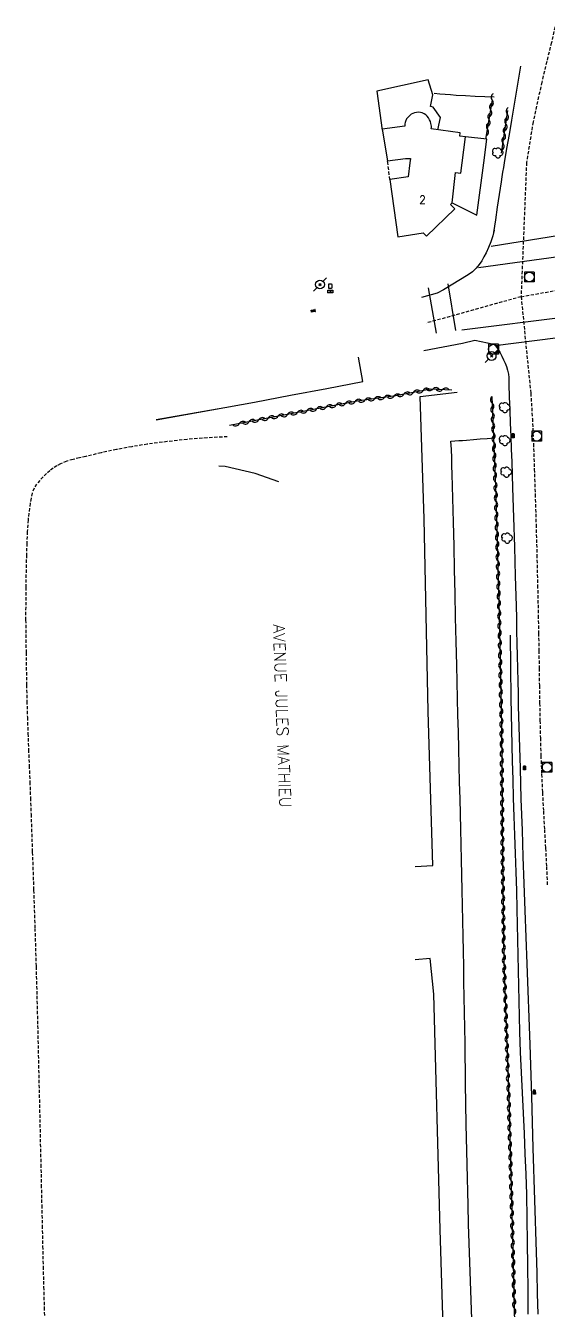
# Model space of a CAD drawing. Header units: millimetres. Extents: x 146000 to 147001, y 141999 to 143000.
# Drawn here: x 146763.7 to 146843.3, y 142496.2 to 142691.9 of the extents above; entities that cross this region are included whole.
import ezdxf
from ezdxf.enums import TextEntityAlignment as Align

# ---------------------------------------------------------------- set-up
doc = ezdxf.new("R2010")
doc.units = ezdxf.units.MM
doc.linetypes.add('DASHED', pattern=[0.75, 0.5, -0.25])
doc.layers.get('0').update_dxf_attribs({"linetype": 'CONTINUOUS'})
for name, color, linetype in [('W0001', 6, 'DASHED'), ('W0014', 7, 'CONTINUOUS'), ('W0017', 7, 'CONTINUOUS'), ('W0020', 2, 'CONTINUOUS'), ('W0070', 7, 'DASHED'), ('W0071', 7, 'CONTINUOUS'), ('W0101', 7, 'CONTINUOUS'), ('W0104', 1, 'CONTINUOUS'), ('W0112', 1, 'DASHED'), ('W0300', 7, 'CONTINUOUS'), ('W0310', 3, 'CONTINUOUS'), ('W0401', 7, 'CONTINUOUS'), ('W0420', 7, 'CONTINUOUS'), ('W0438', 7, 'CONTINUOUS'), ('W0473', 7, 'CONTINUOUS'), ('W0515', 5, 'CONTINUOUS'), ('W0989', 7, 'CONTINUOUS'), ('W0991', 7, 'CONTINUOUS')]:
    doc.layers.add(name, color=color, linetype=linetype)
doc.styles.get("Standard").update_dxf_attribs({"font": 'romans.shx', "width": 0.85})

# ---------------------------------------------------------------- blocks, each defined once
blk = doc.blocks.new('T420')
for p, q in [((0.75, 0.75), (-0.75, 0.75)), ((-0.75, 0.75), (-0.75, -0.75)), ((0.75, 0.75), (0.75, -0.75)), ((0.75, -0.75), (-0.75, -0.75))]:
    blk.add_line(p, q)
blk.add_ellipse((0, 0), major_axis=(-0.53, 0.53), ratio=1, start_param=3.926991, end_param=10.210176)
blk = doc.blocks.new('T438')
for p, q in [((-0.4, 0.2), (0.4, 0.2)), ((-0.4, -0.2), (-0.4, 0.2)), ((0.15, 1.1), (-0.3, 1.1)), ((-0.3, 1.1), (-0.3, 0.5)), ((-0.3, 0.5), (0.15, 0.5)), ((0.3, 0.65), (0.3, 0.95)), ((0.4, 0.2), (0.4, -0.2))]:
    blk.add_line(p, q)
at = {"flags": 128}
for points in [[(-0.4, -0.2), (0.4, 0.2)], [(0.4, -0.2), (-0.4, -0.2)]]:
    blk.add_lwpolyline(points, dxfattribs=at)
for centre, major_axis, start_param, end_param in [((0.15, 0.95), (0.106, -0.106), 0.785398, 2.356194), ((0.15, 0.65), (0.106, 0.106), 3.926991, 5.497787)]:
    blk.add_ellipse(centre, major_axis=major_axis, ratio=1, start_param=start_param, end_param=end_param)
blk = doc.blocks.new('T473')
for p, q in [((-0.166667, 0.166667), (0.166667, -0.166667)), ((-0.166667, -0.166667), (0.166667, 0.166667)), ((0.500001, 0.500001), (1.000002, 1.000002)), ((-1.000002, -1.000002), (-0.500001, -0.500001))]:
    blk.add_line(p, q)
blk.add_ellipse((0, 0), major_axis=(0.471405, 0.471405), ratio=1, start_param=5.4977871438, end_param=11.780972451)
blk = doc.blocks.new('T401')
for p, q in [((-0.3, 0.3), (0, 0.3)), ((-0.3, -0.25), (-0.3, 0.3)), ((-0.3, 0.15), (0, 0.15)), ((-0.3, 0), (0, 0)), ((0, 0.3), (0, -0.25)), ((-0.3, -0.15), (0, -0.15)), ((-0.3, -0.25), (-0.3, -0.3)), ((-0.3, -0.3), (0, -0.3)), ((0, -0.3), (0, -0.25))]:
    blk.add_line(p, q)
blk = doc.blocks.new('T300')
for p, q in [((-0.8, 0.51), (-0.86, 0.34)), ((-0.86, 0.34), (-0.86, 0.17)), ((-0.86, 0.17), (-0.74, 0.06)), ((-0.69, 0.63), (-0.8, 0.51)), ((-0.8, -0.06), (-0.74, 0.06)), ((-0.74, 0.06), (-0.69, 0.11)), ((-0.57, 0.69), (-0.69, 0.63)), ((-0.46, 0.69), (-0.57, 0.69)), ((-0.29, 0.63), (-0.46, 0.69)), ((-0.29, 0.63), (-0.17, 0.74)), ((-0.23, 0.57), (-0.29, 0.63)), ((-0.17, 0.74), (-0.06, 0.8)), ((-0.06, 0.8), (0.06, 0.8)), ((0.06, 0.8), (0.23, 0.74)), ((0.23, 0.74), (0.34, 0.63)), ((0.34, 0.63), (0.4, 0.51)), ((0.46, 0.46), (0.34, 0.46)), ((0.4, 0.51), (0.4, 0.46)), ((0.57, 0.4), (0.46, 0.46)), ((0.57, 0.4), (0.69, 0.29)), ((0.69, 0.29), (0.74, 0.17)), ((0.74, 0.06), (0.69, -0.17)), ((0.74, 0.17), (0.74, 0.06)), ((-0.8, -0.17), (-0.8, -0.06)), ((-0.8, -0.23), (-0.8, -0.17)), ((-0.74, -0.34), (-0.8, -0.23)), ((-0.69, -0.4), (-0.74, -0.34)), ((-0.51, -0.46), (-0.69, -0.4)), ((-0.4, -0.46), (-0.51, -0.46)), ((-0.4, -0.46), (-0.34, -0.46)), ((-0.34, -0.46), (-0.34, -0.4)), ((-0.34, -0.51), (-0.34, -0.46)), ((-0.29, -0.63), (-0.34, -0.51)), ((-0.17, -0.74), (-0.29, -0.63)), ((-0.06, -0.8), (-0.17, -0.74)), ((0.06, -0.8), (-0.06, -0.8)), ((0.17, -0.74), (0.06, -0.8)), ((0.23, -0.69), (0.17, -0.74)), ((0.29, -0.46), (0.23, -0.46)), ((0.29, -0.63), (0.23, -0.69)), ((0.46, -0.4), (0.29, -0.46)), ((0.34, -0.51), (0.29, -0.63)), ((0.34, -0.51), (0.34, -0.46)), ((0.57, -0.34), (0.46, -0.4)), ((0.63, -0.29), (0.57, -0.34)), ((0.69, -0.17), (0.63, -0.29))]:
    blk.add_line(p, q)
blk = doc.blocks.new('t310o')
at = {"color": 0, "linetype": 'Continuous'}
for centre, start, end in [((-0.5, 0.38), 216.8699, 323.1304), ((0.5, -0.37), 36.8699, 143.1303)]:
    blk.add_arc(centre, 0.625, start, end, dxfattribs=at)

msp = doc.modelspace()

# ---------------------------------------------------------------- linework, layer by layer
at = {"layer": 'W0001'}
for points in [[(146859.01, 142750.95), (146854.46, 142733.7), (146853.35, 142729.63), (146852.25, 142725.56), (146851.18, 142721.49), (146850.16, 142717.4), (146848.88, 142711.9), (146847.67, 142706.39), (146846.49, 142700.87), (146845.31, 142695.36), (146843.92, 142689.32), (146842.45, 142683.28), (146841.12, 142677.21), (146840.13, 142671.07), (146840.12, 142671.05), (146840.12, 142671.04), (146840.12, 142671.02), (146840.12, 142671)], [(146840.12, 142671), (146839.29, 142650.57)], [(146839.29, 142650.57), (146860.38, 142654.38)], [(146839.29, 142650.57), (146824.82, 142646.55)], [(146839.29, 142650.57), (146840.77, 142635.86), (146841.01, 142632.01), (146841.17, 142628.16), (146841.31, 142624.3), (146841.43, 142620.45), (146841.58, 142615.83), (146841.7, 142611.21), (146841.81, 142606.58), (146841.91, 142601.96), (146841.96, 142599.3), (146842.01, 142596.63), (146842.04, 142593.96), (146842.08, 142591.3), (146842.12, 142588.63), (146842.17, 142585.96), (146842.23, 142583.3), (146842.31, 142580.63), (146842.42, 142577.8), (146842.55, 142574.98), (146842.7, 142572.16), (146842.86, 142569.33), (146843.02, 142566.51), (146843.17, 142563.69), (146843.3, 142560.87)]]:
    msp.add_lwpolyline(points, dxfattribs=at)
at = {"layer": 'W0014'}
for points in [[(146836.77, 142671), (146837.14, 142673.16), (146837.51, 142675.32), (146837.89, 142677.48), (146837.89, 142677.48), (146839.24, 142685.73), (146839.24, 142685.73), (146839.24, 142685.73)], [(146835.15, 142660.38), (146835.42, 142662.31), (146835.7, 142664.24), (146836, 142666.17), (146836.3, 142668.1), (146836.42, 142668.83), (146836.53, 142669.55), (146836.65, 142670.28), (146836.77, 142671)], [(146835.2, 142660.72), (146834.96, 142659.83), (146834.67, 142658.95), (146834.33, 142658.09), (146833.95, 142657.25), (146833.63, 142656.64), (146833.3, 142656.04), (146832.91, 142655.46), (146832.46, 142654.93), (146831.88, 142654.38), (146831.24, 142653.9), (146831.24, 142653.9), (146831.24, 142653.9), (146831.24, 142653.9), (146831.24, 142653.9), (146831.24, 142653.9), (146827.47, 142651.6), (146826.47, 142651.13), (146824.1, 142650.45)], [(146824.48, 142642.38), (146830.37, 142643.5), (146830.37, 142643.5), (146830.37, 142643.5), (146830.37, 142643.5), (146830.37, 142643.5), (146830.37, 142643.5), (146830.37, 142643.5), (146832.25, 142643.95), (146832.25, 142643.95), (146835.14, 142643.35), (146835.14, 142643.35), (146835.14, 142643.35), (146835.14, 142643.35), (146835.14, 142643.35), (146835.14, 142643.35), (146835.46, 142643.01), (146835.81, 142642.54), (146836.11, 142642.03), (146836.37, 142641.5), (146836.61, 142640.97), (146836.84, 142640.44), (146837.05, 142639.91), (146837.22, 142639.36), (146837.36, 142638.79), (146837.38, 142638.6), (146837.4, 142638.4), (146837.41, 142638.2), (146837.41, 142638.01), (146837.41, 142637.81), (146837.41, 142637.62), (146837.41, 142637.42), (146837.41, 142637.22), (146837.49, 142635.25), (146837.56, 142633.27), (146837.64, 142631.3), (146837.72, 142629.33), (146837.79, 142627.35), (146837.87, 142625.38), (146837.94, 142623.4), (146838, 142621.43), (146838.15, 142616.94), (146838.28, 142612.45), (146838.4, 142607.96), (146838.52, 142603.47), (146838.57, 142601.55), (146838.61, 142599.64), (146838.65, 142597.73), (146838.69, 142595.81), (146838.74, 142593.9), (146838.78, 142591.99), (146838.83, 142590.07), (146838.87, 142588.16), (146839, 142583.44), (146839.14, 142578.72), (146839.28, 142574), (146839.44, 142569.28), (146839.57, 142565.2), (146839.72, 142561.11), (146839.87, 142557.03), (146840.02, 142552.94), (146840.18, 142548.86), (146840.33, 142544.77), (146840.47, 142540.69), (146840.61, 142536.61), (146840.87, 142528.69), (146841.11, 142520.78), (146841.35, 142512.86), (146841.58, 142504.95), (146841.68, 142501.79), (146841.77, 142498.63), (146841.86, 142495.47)], [(146815.16, 142637.64), (146814.5, 142641.38)], [(146792.94, 142633.45), (146783.61, 142631.78), (146798.63, 142634.51), (146804.14, 142635.54), (146809.65, 142636.59), (146815.16, 142637.64)]]:
    msp.add_lwpolyline(points, dxfattribs=at)
at = {"layer": 'W0017'}
msp.add_lwpolyline([(146826.05, 142681.59), (146826.88, 142681.51), (146827.71, 142681.43), (146828.54, 142681.37), (146829.37, 142681.31), (146830.83, 142681.22), (146832.29, 142681.14), (146833.74, 142681.07), (146835.2, 142681.02)], dxfattribs=at)
at = {"layer": 'W0020'}
for points in [[(146845.14, 142659.89), (146834.73, 142658.22)], [(146832.82, 142655), (146847.97, 142657.09)], [(146826.41, 142645.03), (146825.19, 142651.92)], [(146828.14, 142652.51), (146829.27, 142645.42)], [(146846.47, 142647.48), (146830.23, 142645.45)], [(146835.35, 142643.15), (146844.56, 142644.28)]]:
    msp.add_lwpolyline(points, dxfattribs=at)
at = {"layer": 'W0070'}
msp.add_lwpolyline([(146794.48, 142629.22), (146791.42, 142629.06), (146788.36, 142628.82), (146785.32, 142628.49), (146782.28, 142628.09), (146779.92, 142627.71), (146777.57, 142627.27), (146775.23, 142626.77), (146772.9, 142626.22), (146771.93, 142626), (146770.95, 142625.77), (146769.98, 142625.49), (146769.04, 142625.11), (146768.47, 142624.79), (146767.92, 142624.43), (146767.41, 142624.03), (146766.92, 142623.61), (146766.39, 142623.11), (146765.87, 142622.58), (146765.4, 142622), (146765.02, 142621.37), (146764.72, 142620.64), (146764.54, 142619.87), (146764.42, 142619.1), (146764.31, 142618.33), (146764.09, 142616.57), (146763.97, 142614.79), (146763.89, 142613.01), (146763.84, 142611.24), (146763.73, 142606.28), (146763.72, 142601.31), (146763.78, 142596.35), (146763.86, 142591.39), (146763.91, 142588.93), (146763.98, 142586.47), (146764.07, 142584.01), (146764.16, 142581.55), (146764.26, 142579.09), (146764.36, 142576.63), (146764.45, 142574.17), (146764.54, 142571.71), (146764.74, 142565.91), (146764.94, 142560.1), (146765.13, 142554.29), (146765.31, 142548.48), (146765.49, 142541.71), (146765.65, 142534.95), (146765.81, 142528.18), (146765.96, 142521.42), (146766.04, 142518.3), (146766.1, 142515.19), (146766.17, 142512.08), (146766.24, 142508.97), (146766.31, 142505.85), (146766.38, 142502.74), (146766.46, 142499.63), (146766.55, 142496.52), (146766.68, 142491.8)], dxfattribs=at)
at = {"layer": 'W0071'}
for points in [[(146823.12, 142563.74), (146825.85, 142563.85), (146825.11, 142587.37), (146824.51, 142616.69), (146823.89, 142635.38), (146829.54, 142636.02)], [(146828.6, 142628.55), (146829.19, 142628.59), (146829.78, 142628.63), (146830.37, 142628.67), (146830.95, 142628.72), (146832.01, 142628.8), (146833.06, 142628.89), (146834.11, 142628.98), (146835.17, 142629.08)], [(146831.79, 142494.72), (146831.69, 142497.62), (146831.58, 142500.52), (146831.48, 142503.42), (146831.37, 142506.32), (146831.28, 142509.22), (146831.2, 142512.12), (146831.06, 142518.29), (146830.94, 142524.46), (146830.84, 142530.64), (146830.74, 142536.81), (146830.69, 142539.14), (146830.66, 142541.47), (146830.62, 142543.8), (146830.58, 142546.13), (146830.54, 142548.46), (146830.5, 142550.79), (146830.46, 142553.12), (146830.41, 142555.45), (146830.31, 142560.1), (146830.21, 142564.75), (146830.1, 142569.41), (146829.98, 142574.06), (146829.92, 142576.6), (146829.86, 142579.14), (146829.79, 142581.68), (146829.73, 142584.23), (146829.66, 142586.77), (146829.59, 142589.31), (146829.53, 142591.85), (146829.47, 142594.39), (146829.38, 142598.03), (146829.3, 142601.67), (146829.23, 142605.31), (146829.15, 142608.95), (146829.07, 142612.59), (146828.99, 142616.23), (146828.9, 142619.87), (146828.79, 142623.51), (146828.75, 142624.77), (146828.71, 142626.03), (146828.66, 142627.29), (146828.6, 142628.55)], [(146827.13, 142402.71), (146830.44, 142402.68), (146829.81, 142430.24), (146828.61, 142454.1), (146826.97, 142508.37), (146825.97, 142544.28), (146825.44, 142549.72), (146823.15, 142549.5)]]:
    msp.add_lwpolyline(points, dxfattribs=at)
at = {"layer": 'W0101'}
for points in [[(146830.31, 142671), (146830.81, 142674.95), (146829.95, 142675.06), (146830, 142675.56), (146825.58, 142676.16), (146825.61, 142676.36), (146825.61, 142676.56), (146825.59, 142676.76), (146825.55, 142676.96), (146825.46, 142677.26), (146825.34, 142677.55), (146825.18, 142677.83), (146824.97, 142678.08), (146824.75, 142678.28), (146824.5, 142678.45), (146824.22, 142678.58), (146823.93, 142678.66), (146823.64, 142678.69), (146823.34, 142678.67), (146823.05, 142678.61), (146822.77, 142678.51), (146822.52, 142678.38), (146822.3, 142678.2), (146822.1, 142678.01), (146821.92, 142677.79), (146821.84, 142677.67), (146821.76, 142677.54), (146821.7, 142677.41), (146821.65, 142677.27), (146821.61, 142677.1), (146821.58, 142676.92), (146821.56, 142676.75), (146821.56, 142676.57), (146818.08, 142676.1), (146818.93, 142671.27), (146821.65, 142671.65), (146822.41, 142671.64), (146822.34, 142671)], [(146822.34, 142671), (146822.07, 142668.82), (146819.27, 142668.42), (146820.49, 142659.7)], [(146820.49, 142659.7), (146824.35, 142660.33), (146824.88, 142659.8), (146829.17, 142663.95), (146828.52, 142664.61), (146828.77, 142664.89), (146829.3, 142669.49), (146830.11, 142669.42), (146830.31, 142671)]]:
    msp.add_lwpolyline(points, dxfattribs=at)
at = {"layer": 'W0104'}
for points in [[(146826.6, 142676.02), (146826.98, 142677.91), (146825.86, 142679.48), (146825.49, 142679.54), (146825.81, 142681.34), (146825.1, 142683.65), (146817.3, 142681.9), (146818.1, 142675.97)], [(146833.59, 142671), (146834.05, 142674.58), (146830.81, 142674.95)], [(146828.77, 142664.89), (146832.56, 142662.99), (146833.59, 142671)]]:
    msp.add_lwpolyline(points, dxfattribs=at)
at = {"layer": 'W0112'}
for points in [[(146818.97, 142671), (146818.93, 142671.27)], [(146819.27, 142668.42), (146818.97, 142671)]]:
    msp.add_lwpolyline(points, dxfattribs=at)
at = {"layer": 'W0300'}
msp.add_lwpolyline([(146837.62, 142598.96), (146837.68, 142594.17), (146837.75, 142589.37), (146837.84, 142584.58), (146837.95, 142579.79), (146838.02, 142576.97), (146838.11, 142574.15), (146838.2, 142571.33), (146838.29, 142568.51), (146838.39, 142565.69), (146838.48, 142562.87), (146838.57, 142560.05), (146838.65, 142557.23), (146838.71, 142554.89), (146838.76, 142552.55), (146838.8, 142550.21), (146838.84, 142547.87), (146838.88, 142545.53), (146838.93, 142543.19), (146838.98, 142540.85), (146839.05, 142538.51), (146839.16, 142535.41), (146839.3, 142532.31), (146839.44, 142529.21), (146839.59, 142526.11), (146839.74, 142523.01), (146839.88, 142519.91), (146840.01, 142516.81), (146840.11, 142513.71), (146840.19, 142510.07), (146840.24, 142506.43), (146840.28, 142502.78), (146840.3, 142499.14), (146840.32, 142495.49)], dxfattribs=at)
at = {"layer": 'W0310'}
for points in [[(146833.92, 142674.6), (146834.91, 142680.58)], [(146836.33, 142672.46), (146837.27, 142678.93)], [(146828.74, 142636.35), (146825.54, 142636.5), (146820.14, 142635.45), (146814.31, 142634.65), (146794.83, 142630.95)], [(146834.84, 142635.35), (146835.43, 142620.32), (146835.95, 142602.12), (146836.3, 142585.11), (146836.46, 142564.86), (146836.68, 142549.23), (146837.4, 142528.15), (146838.1, 142503.25), (146838.61, 142480.3), (146839.13, 142458.92)]]:
    msp.add_lwpolyline(points, dxfattribs=at)
at = {"layer": 'W0515'}
msp.add_lwpolyline([(146802.35, 142622.36), (146798.75, 142623.61), (146794.16, 142624.69), (146793.17, 142624.72)], dxfattribs=at)

# ---------------------------------------------------------------- block references
at = {"layer": 'W0300'}
for p in [(146835.77, 142672.48), (146836.83, 142633.66), (146836.83, 142628.63), (146837.07, 142623.82), (146837.19, 142613.76)]:
    msp.add_blockref('T300', p, dxfattribs=at)
at = {"layer": 'W0310'}
for p, rotation in [((146834.9, 142680.52), 80.5842799231951), ((146834.41, 142677.56), 80.5842799231951), ((146834.66, 142679.04), 80.5842799231951), ((146837.2, 142678.4), 81.6568018400929), ((146834.17, 142676.08), 80.5842799231951), ((146836.98, 142676.91), 81.6568018400929), ((146836.54, 142673.94), 81.6568018400929), ((146836.76, 142675.43), 81.6568018400929), ((146818.44, 142635.22), 187.7927887941533), ((146819.92, 142635.42), 187.7927887941533), ((146821.4, 142635.7), 190.999566354734), ((146822.87, 142635.98), 190.999566354734), ((146824.34, 142636.27), 190.999566354734), ((146825.82, 142636.49), 177.2821906203046), ((146827.32, 142636.42), 177.2821906203046), ((146806.62, 142633.19), 190.778486922895), ((146808.09, 142633.47), 190.778486922895), ((146809.56, 142633.75), 190.778486922895), ((146811.04, 142634.03), 190.778486922895), ((146812.51, 142634.31), 190.778486922895), ((146813.98, 142634.59), 190.778486922895), ((146815.47, 142634.81), 187.7927887941533), ((146816.95, 142635.02), 187.7927887941533), ((146834.88, 142634.36), 272.2393271584982), ((146834.94, 142632.86), 272.2393271584982), ((146796.3, 142631.23), 190.778486922895), ((146797.77, 142631.51), 190.778486922895), ((146799.25, 142631.79), 190.778486922895), ((146800.72, 142632.07), 190.778486922895), ((146802.19, 142632.35), 190.778486922895), ((146803.67, 142632.63), 190.778486922895), ((146805.14, 142632.91), 190.778486922895), ((146835, 142631.36), 272.2393271584982), ((146835.06, 142629.86), 272.2393271584982), ((146835.12, 142628.37), 272.2393271584982), ((146835.18, 142626.87), 272.2393271584982), ((146835.23, 142625.37), 272.2393271584982), ((146835.29, 142623.87), 272.2393271584982), ((146835.35, 142622.37), 272.2393271584982), ((146835.41, 142620.87), 272.2393271584982), ((146835.46, 142619.37), 271.6468275701227), ((146835.5, 142617.87), 271.6468275701227), ((146835.55, 142616.37), 271.6468275701227), ((146835.59, 142614.87), 271.6468275701227), ((146835.63, 142613.37), 271.6468275701227), ((146835.67, 142611.88), 271.6468275701227), ((146835.72, 142610.38), 271.6468275701227), ((146835.76, 142608.88), 271.6468275701227), ((146835.8, 142607.38), 271.6468275701227), ((146835.85, 142605.88), 271.6468275701227), ((146835.89, 142604.38), 271.6468275701227), ((146835.93, 142602.88), 271.6468275701227), ((146835.97, 142601.38), 271.161924403115), ((146836, 142599.88), 271.161924403115), ((146836.03, 142598.38), 271.161924403115), ((146836.06, 142596.88), 271.161924403115), ((146836.09, 142595.38), 271.161924403115), ((146836.12, 142593.88), 271.161924403115), ((146836.15, 142592.38), 271.161924403115), ((146836.18, 142590.88), 271.161924403115), ((146836.21, 142589.38), 271.161924403115), ((146836.24, 142587.88), 271.161924403115), ((146836.27, 142586.38), 271.161924403115), ((146836.3, 142584.88), 270.4610718570345), ((146836.31, 142583.38), 270.4610718570345), ((146836.33, 142581.88), 270.4610718570345), ((146836.34, 142580.38), 270.4610718570345), ((146836.35, 142578.88), 270.4610718570345), ((146836.36, 142577.38), 270.4610718570345), ((146836.37, 142575.88), 270.4610718570345), ((146836.39, 142574.38), 270.4610718570345), ((146836.4, 142572.88), 270.4610718570345), ((146836.41, 142571.38), 270.4610718570345), ((146836.42, 142569.88), 270.4610718570345), ((146836.43, 142568.38), 270.4610718570345), ((146836.45, 142566.88), 270.4610718570345), ((146836.46, 142565.38), 270.4610718570345), ((146836.48, 142563.88), 270.7954690191037), ((146836.5, 142562.38), 270.7954690191037), ((146836.52, 142560.88), 270.7954690191037), ((146836.54, 142559.38), 270.7954690191037), ((146836.56, 142557.88), 270.7954690191037), ((146836.58, 142556.38), 270.7954690191037), ((146836.6, 142554.88), 270.7954690191037), ((146836.62, 142553.38), 270.7954690191037), ((146836.64, 142551.88), 270.7954690191037), ((146836.66, 142550.38), 270.7954690191037), ((146836.69, 142548.89), 271.9505964857394), ((146836.74, 142547.39), 271.9505964857394), ((146836.79, 142545.89), 271.9505964857394), ((146836.84, 142544.39), 271.9505964857394), ((146836.9, 142542.89), 271.9505964857394), ((146836.95, 142541.39), 271.9505964857394), ((146837, 142539.89), 271.9505964857394), ((146837.05, 142538.39), 271.9505964857394), ((146837.1, 142536.89), 271.9505964857394), ((146837.15, 142535.39), 271.9505964857394), ((146837.2, 142533.89), 271.9505964857394), ((146837.25, 142532.39), 271.9505964857394), ((146837.3, 142530.9), 271.9505964857394), ((146837.36, 142529.4), 271.9505964857394), ((146837.41, 142527.9), 271.6127292862226), ((146837.45, 142526.4), 271.6127292862226), ((146837.49, 142524.9), 271.6127292862226), ((146837.53, 142523.4), 271.6127292862226), ((146837.57, 142521.9), 271.6127292862226), ((146837.62, 142520.4), 271.6127292862226), ((146837.66, 142518.9), 271.6127292862226), ((146837.7, 142517.4), 271.6127292862226), ((146837.74, 142515.9), 271.6127292862226), ((146837.78, 142514.4), 271.6127292862226), ((146837.83, 142512.9), 271.6127292862226), ((146837.87, 142511.4), 271.6127292862226), ((146837.91, 142509.9), 271.6127292862226), ((146837.95, 142508.41), 271.6127292862226), ((146838, 142506.91), 271.6127292862226), ((146838.04, 142505.41), 271.6127292862226), ((146838.08, 142503.91), 271.6127292862226), ((146838.12, 142502.41), 271.2777980061369), ((146838.15, 142500.91), 271.2777980061369), ((146838.18, 142499.41), 271.2777980061369), ((146838.22, 142497.91), 271.2777980061369), ((146838.25, 142496.41), 271.2777980061369)]:
    msp.add_blockref('t310o', p, dxfattribs=dict(at, rotation=rotation))
at = {"layer": 'W0401'}
for p, rotation in [((146807.57, 142648.57), 100.9766597280988), ((146837.93, 142629.36), 182.2296419437026), ((146839.66, 142578.73), 181.7088263591108), ((146841.17, 142529.32), 181.7968265163773)]:
    msp.add_blockref('T401', p, dxfattribs=dict(at, rotation=rotation))
at = {"layer": 'W0420'}
for p in [(146840.55, 142653.57), (146835.08, 142642.57), (146841.68, 142629.31), (146843.25, 142578.83)]:
    msp.add_blockref('T420', p, dxfattribs=at)
at = {"layer": 'W0438'}
msp.add_blockref('T438', (146810.2, 142651.36), dxfattribs=at)
at = {"layer": 'W0473'}
for p in [(146808.62, 142652.43), (146834.8, 142641.54)]:
    msp.add_blockref('T473', p, dxfattribs=at)

# ---------------------------------------------------------------- texts
at = {"layer": 'W0989'}
msp.add_text('AVENUE JULES MATHIEU', height=1.75, rotation=272.0449, dxfattribs=at).set_placement((146801.47, 142600.62))
at = {"layer": 'W0991'}
msp.add_text('2', height=1.25, dxfattribs=at).set_placement((146824.26, 142665.35), align=Align.MIDDLE_CENTER)

doc.saveas('drawing.dxf')
